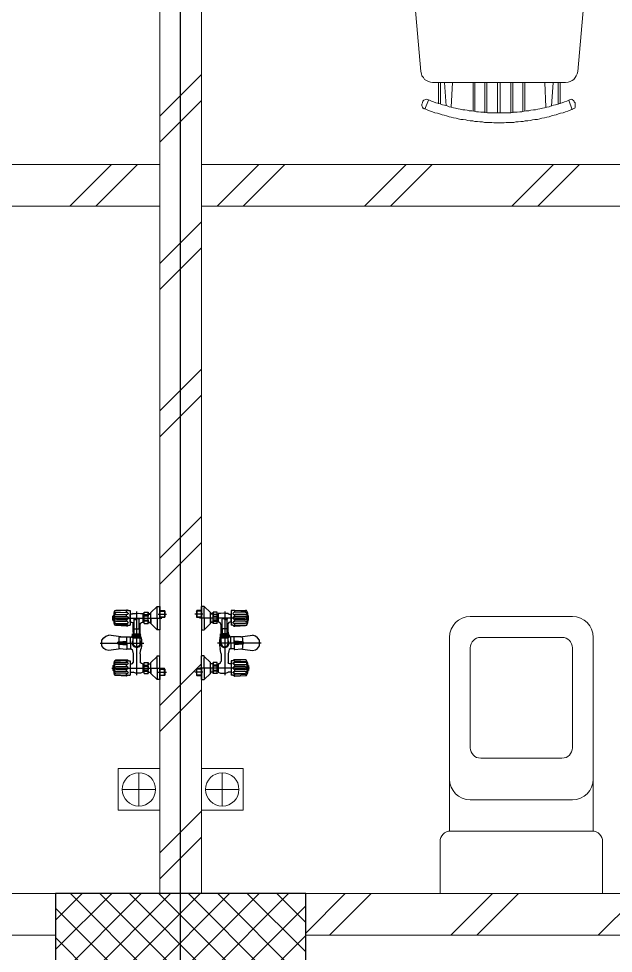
# Model space of a CAD drawing. Header units: millimetres. Extents: x -108 to 357, y -17 to 192.
# Drawn here: x 4.811 to 6.238, y 5.407 to 7.65 of the extents above; entities that cross this region are included whole.
import ezdxf

# ---------------------------------------------------------------- set-up
doc = ezdxf.new("R2010")
doc.units = ezdxf.units.MM
doc.layers.get('defpoints').update_dxf_attribs({"color": 1})
for name, color, linetype, lineweight in [('ars', 11, 'Continuous', 0), ('KOL', 1, 'Continuous', 30), ('SANITAIR', 15, 'Continuous', 9), ('tem', 5, 'Continuous', 20)]:
    doc.layers.add(name, color=color, linetype=linetype, lineweight=lineweight)
doc.layers.add('as', color=1, linetype='Continuous', plot=False)
doc.layers.add('P', color=7, linetype='Continuous')
pattern_1 = [(45, (0, -5), (-0.03535534, 0.03535534), []), (135, (0, -5), (-0.03535534, -0.03535534), [])]
pattern_2 = [(45, (-37.8, 2.65), (-0.1767767, 0.1767767), []), (45, (-37.7375, 2.65), (-0.1767767, 0.1767767), [])]

# ---------------------------------------------------------------- blocks, each defined once
blk = doc.blocks.new('k1')
at = {"layer": 'ars'}
h = blk.add_hatch(dxfattribs=at)
h.set_pattern_fill('_USER', color=256, scale=0.05, angle=45, double=1, pattern_type=0)
h.set_pattern_definition(pattern_1)
h.paths.add_polyline_path([(-0.3, -0.55), (0.3, -0.55), (0.3, 0.55), (-0.3, 0.55)])
at = {"layer": 'KOL'}
blk.add_lwpolyline([(-0.3, -0.55), (0.3, -0.55), (0.3, 0.55), (-0.3, 0.55)], close=True, dxfattribs=at)
blk = doc.blocks.new('MEJA MAKAN')
for points in [[(0.4025, 1.2167), (-0.4025, 1.2167)], [(-0.4025, 1.2167), (-0.4025, 0)], [(0.4025, 0), (0.4025, 1.2167)], [(-0.3372, 1.1429), (-0.6301, 1.1186)], [(-0.2863, 1.0956), (-0.2863, 1.1005), (-0.2875, 1.1053), (-0.2887, 1.1102), (-0.29, 1.115), (-0.2924, 1.1199), (-0.2948, 1.1235), (-0.2984, 1.1271), (-0.3008, 1.1308), (-0.3057, 1.1344), (-0.3093, 1.1368), (-0.3142, 1.1392), (-0.3178, 1.1416), (-0.3226, 1.1429), (-0.3275, 1.1429), (-0.3323, 1.1441), (-0.3372, 1.1429)], [(0.3214, 1.1404), (0.3166, 1.1404), (0.3117, 1.1404), (0.3069, 1.1392), (0.3021, 1.138), (0.2972, 1.1368), (0.2936, 1.1344), (0.2887, 1.132), (0.2851, 1.1283), (0.2815, 1.1247), (0.2791, 1.1211), (0.2766, 1.1174), (0.2742, 1.1126), (0.2718, 1.1077), (0.2706, 1.1029), (0.2706, 1.0981), (0.2706, 1.0932)], [(0.3214, 1.1404), (0.6144, 1.115)], [(-0.7185, 1.1114), (-0.7209, 1.1053), (-0.7234, 1.0993), (-0.7258, 1.0944), (-0.727, 1.0884), (-0.7294, 1.0835), (-0.7306, 1.0775), (-0.7318, 1.0726), (-0.7343, 1.0666), (-0.7355, 1.0605), (-0.7367, 1.0557), (-0.7391, 1.0496), (-0.7403, 1.0436), (-0.7415, 1.0387), (-0.7427, 1.0327), (-0.7439, 1.0266), (-0.7452, 1.0218), (-0.7452, 1.0157), (-0.7464, 1.0097), (-0.7476, 1.0048), (-0.7488, 0.9988), (-0.7488, 0.9927), (-0.75, 0.9867), (-0.75, 0.9818), (-0.7512, 0.9758), (-0.7512, 0.9697), (-0.7524, 0.9637), (-0.7524, 0.9588), (-0.7524, 0.9528), (-0.7524, 0.9467), (-0.7536, 0.9407), (-0.7536, 0.9358), (-0.7536, 0.9298), (-0.7536, 0.9237), (-0.7536, 0.9177), (-0.7524, 0.9128), (-0.7524, 0.9068), (-0.7524, 0.9007), (-0.7524, 0.8947), (-0.7512, 0.8898), (-0.7512, 0.8838), (-0.75, 0.8777), (-0.75, 0.8717), (-0.7488, 0.8668), (-0.7488, 0.8608), (-0.7476, 0.8547), (-0.7464, 0.8487), (-0.7452, 0.8438), (-0.7452, 0.8378), (-0.7439, 0.8317), (-0.7427, 0.8269), (-0.7415, 0.8208), (-0.7403, 0.8148), (-0.7391, 0.8099), (-0.7367, 0.8039), (-0.7355, 0.7978), (-0.7343, 0.793), (-0.7318, 0.7869), (-0.7306, 0.7809), (-0.7294, 0.776), (-0.727, 0.77), (-0.7258, 0.7651), (-0.7234, 0.7591), (-0.7209, 0.7542), (-0.7185, 0.7482)], [(-0.6967, 1.1017), (-0.6992, 1.0969), (-0.7016, 1.092), (-0.7028, 1.0872), (-0.7052, 1.0811), (-0.7064, 1.0763), (-0.7088, 1.0702), (-0.71, 1.0654), (-0.7113, 1.0605), (-0.7125, 1.0545), (-0.7149, 1.0496), (-0.7161, 1.0436), (-0.7173, 1.0387), (-0.7185, 1.0327), (-0.7197, 1.0278), (-0.7209, 1.023), (-0.7222, 1.0169), (-0.7222, 1.0121), (-0.7234, 1.0061), (-0.7246, 1.0012), (-0.7246, 0.9952), (-0.7258, 0.9903), (-0.727, 0.9843), (-0.727, 0.9794), (-0.7282, 0.9734), (-0.7282, 0.9685), (-0.7282, 0.9625), (-0.7294, 0.9564), (-0.7294, 0.9516), (-0.7294, 0.9455), (-0.7294, 0.9407), (-0.7294, 0.9346), (-0.7294, 0.9298), (-0.7294, 0.9237), (-0.7294, 0.9189), (-0.7294, 0.9128), (-0.7294, 0.908), (-0.7294, 0.9019), (-0.7282, 0.8971), (-0.7282, 0.891), (-0.7282, 0.8862), (-0.727, 0.8801), (-0.727, 0.8753), (-0.7258, 0.8692), (-0.7246, 0.8644), (-0.7246, 0.8584), (-0.7234, 0.8535), (-0.7222, 0.8475), (-0.7222, 0.8426), (-0.7209, 0.8366), (-0.7197, 0.8317), (-0.7185, 0.8257), (-0.7173, 0.8208), (-0.7161, 0.8148), (-0.7149, 0.8099), (-0.7125, 0.8039), (-0.7113, 0.799), (-0.71, 0.7942), (-0.7076, 0.7881), (-0.7064, 0.7833), (-0.7052, 0.7772), (-0.7028, 0.7724), (-0.7016, 0.7676), (-0.6992, 0.7615), (-0.6967, 0.7567)], [(-0.7222, 1.1053), (-0.6992, 1.0969)], [(-0.6967, 1.1017), (-0.6979, 1.1053), (-0.7004, 1.1077), (-0.7028, 1.1102), (-0.7052, 1.1126), (-0.7088, 1.1126), (-0.7125, 1.1126), (-0.7161, 1.1126), (-0.7185, 1.1102)], [(-0.6301, 1.1186), (-0.6362, 1.1174), (-0.641, 1.115), (-0.6447, 1.1126), (-0.6495, 1.109), (-0.6519, 1.1053), (-0.6544, 1.1005), (-0.6556, 1.0956), (-0.6568, 1.0896)], [(0.641, 1.0872), (0.6398, 1.0932), (0.6386, 1.0981), (0.6362, 1.1029), (0.6326, 1.1065), (0.6289, 1.1102), (0.6253, 1.1126), (0.6205, 1.115), (0.6144, 1.115)], [(0.704, 1.1102), (0.7016, 1.1114), (0.6979, 1.1126), (0.6943, 1.1126), (0.6907, 1.1126), (0.687, 1.1102), (0.6846, 1.1077), (0.6822, 1.1041), (0.681, 1.1005)], [(0.6822, 0.7554), (0.6846, 0.7603), (0.6858, 0.7651), (0.6883, 0.7712), (0.6895, 0.776), (0.6919, 0.7809), (0.6931, 0.7869), (0.6943, 0.7918), (0.6967, 0.7978), (0.6979, 0.8027), (0.6992, 0.8075), (0.7004, 0.8136), (0.7016, 0.8184), (0.7028, 0.8245), (0.704, 0.8293), (0.7052, 0.8354), (0.7064, 0.8402), (0.7076, 0.8462), (0.7088, 0.8511), (0.7088, 0.8571), (0.71, 0.862), (0.7113, 0.868), (0.7113, 0.8729), (0.7125, 0.8789), (0.7125, 0.8838), (0.7137, 0.8898), (0.7137, 0.8947), (0.7137, 0.9007), (0.7137, 0.9056), (0.7149, 0.9116), (0.7149, 0.9165), (0.7149, 0.9225), (0.7149, 0.9274), (0.7149, 0.9334), (0.7149, 0.9383), (0.7149, 0.9443), (0.7137, 0.9504), (0.7137, 0.9552), (0.7137, 0.9613), (0.7137, 0.9661), (0.7125, 0.9722), (0.7125, 0.977), (0.7113, 0.9831), (0.7113, 0.9879), (0.71, 0.9939), (0.7088, 0.9988), (0.7088, 1.0048), (0.7076, 1.0097), (0.7064, 1.0157), (0.7052, 1.0206), (0.704, 1.0266), (0.7028, 1.0315), (0.7016, 1.0375), (0.7004, 1.0424), (0.6992, 1.0472), (0.6979, 1.0533), (0.6967, 1.0581), (0.6943, 1.0642), (0.6931, 1.069), (0.6919, 1.0738), (0.6895, 1.0799), (0.6883, 1.0847), (0.6858, 1.0896), (0.6846, 1.0956), (0.6822, 1.1005)], [(0.7052, 1.1041), (0.6834, 1.0969)], [(0.704, 0.747), (0.7064, 0.7518), (0.7076, 0.7579), (0.71, 0.7627), (0.7125, 0.7688), (0.7137, 0.7736), (0.7161, 0.7797), (0.7173, 0.7857), (0.7185, 0.7906), (0.7209, 0.7966), (0.7222, 0.8015), (0.7234, 0.8075), (0.7246, 0.8136), (0.7258, 0.8184), (0.727, 0.8245), (0.7282, 0.8305), (0.7294, 0.8366), (0.7306, 0.8414), (0.7318, 0.8475), (0.7331, 0.8535), (0.7331, 0.8584), (0.7343, 0.8644), (0.7343, 0.8705), (0.7355, 0.8765), (0.7355, 0.8814), (0.7367, 0.8874), (0.7367, 0.8935), (0.7379, 0.8995), (0.7379, 0.9044), (0.7379, 0.9104), (0.7379, 0.9165), (0.7379, 0.9225), (0.7379, 0.9274), (0.7379, 0.9334), (0.7379, 0.9395), (0.7379, 0.9455), (0.7379, 0.9504), (0.7379, 0.9564), (0.7367, 0.9625), (0.7367, 0.9685), (0.7355, 0.9734), (0.7355, 0.9794), (0.7343, 0.9855), (0.7343, 0.9915), (0.7331, 0.9964), (0.7331, 1.0024), (0.7318, 1.0085), (0.7306, 1.0145), (0.7294, 1.0194), (0.7282, 1.0254), (0.727, 1.0315), (0.7258, 1.0363), (0.7246, 1.0424), (0.7234, 1.0484), (0.7222, 1.0533), (0.7209, 1.0593), (0.7185, 1.0654), (0.7173, 1.0702), (0.7161, 1.0763), (0.7137, 1.0811), (0.7125, 1.0872), (0.71, 1.0932), (0.7076, 1.0981), (0.7064, 1.1041), (0.704, 1.109)], [(-0.6568, 1.0896), (-0.6568, 0.77)], [(-0.2863, 1.0956), (-0.2863, 0.7639)], [(0.2706, 0.7615), (0.2706, 1.0932)], [(0.641, 0.7676), (0.641, 1.0872)], [(-0.6568, 1.0593), (-0.7137, 1.0557)], [(-0.7076, 1.0751), (-0.6568, 1.0751)], [(-0.7076, 1.0714), (-0.6568, 1.0714)], [(0.6907, 1.0726), (0.641, 1.0726)], [(0.6931, 1.0678), (0.641, 1.0678)], [(0.641, 1.0569), (0.6967, 1.0545)], [(-0.6568, 1.04), (-0.7161, 1.0424)], [(0.641, 1.0375), (0.7004, 1.0412)], [(-0.7258, 0.9915), (-0.6568, 0.9915)], [(0.71, 0.9891), (0.641, 0.9891)], [(-0.7258, 0.9855), (-0.6568, 0.9855)], [(0.71, 0.9855), (0.641, 0.9855)], [(-0.7294, 0.9625), (-0.6568, 0.9625)], [(-0.7294, 0.9576), (-0.6568, 0.9576)], [(0.7125, 0.96), (0.641, 0.96)], [(0.7125, 0.9564), (0.641, 0.9564)], [(-0.7294, 0.9322), (-0.6568, 0.9322)], [(-0.7294, 0.9262), (-0.6568, 0.9262)], [(0.7137, 0.9298), (0.641, 0.9298)], [(0.7137, 0.9249), (0.641, 0.9249)], [(-0.7294, 0.9007), (-0.6568, 0.9007)], [(0.7125, 0.8983), (0.641, 0.8983)], [(-0.7294, 0.8959), (-0.6568, 0.8959)], [(0.7125, 0.8947), (0.641, 0.8947)], [(-0.7258, 0.8717), (-0.6568, 0.8717)], [(-0.7258, 0.8668), (-0.6568, 0.8668)], [(0.71, 0.8705), (0.641, 0.8705)], [(0.71, 0.8656), (0.641, 0.8656)], [(-0.6568, 0.8184), (-0.7161, 0.8148)], [(0.641, 0.8172), (0.7004, 0.8136)], [(-0.6568, 0.799), (-0.7125, 0.8015)], [(-0.7088, 0.7893), (-0.6568, 0.7893)], [(0.641, 0.7978), (0.6967, 0.8015)], [(0.6919, 0.7857), (0.641, 0.7857)], [(-0.7076, 0.7833), (-0.6568, 0.7833)], [(-0.6568, 0.77), (-0.6556, 0.7651), (-0.6544, 0.7591), (-0.6519, 0.7554), (-0.6495, 0.7506), (-0.6447, 0.747), (-0.641, 0.7446), (-0.6362, 0.7433), (-0.6301, 0.7421)], [(-0.3372, 0.7167), (-0.3323, 0.7167), (-0.3275, 0.7167), (-0.3226, 0.7179), (-0.3178, 0.7191), (-0.3142, 0.7203), (-0.3093, 0.7228), (-0.3057, 0.7264), (-0.3008, 0.7288), (-0.2984, 0.7324), (-0.2948, 0.7361), (-0.2924, 0.7409), (-0.29, 0.7446), (-0.2887, 0.7494), (-0.2875, 0.7542), (-0.2863, 0.7591), (-0.2863, 0.7639)], [(0.6144, 0.7397), (0.6205, 0.7397), (0.6253, 0.7421), (0.6289, 0.7446), (0.6326, 0.7482), (0.6362, 0.7518), (0.6386, 0.7567), (0.6398, 0.7615), (0.641, 0.7676)], [(0.6907, 0.7809), (0.641, 0.7809)], [(-0.7209, 0.7518), (-0.6992, 0.7603)], [(-0.7197, 0.7482), (-0.7161, 0.7458), (-0.7125, 0.7446), (-0.7088, 0.7446), (-0.7052, 0.7458), (-0.7016, 0.747), (-0.6992, 0.7494), (-0.6979, 0.753), (-0.6967, 0.7567)], [(-0.3372, 0.7155), (-0.6301, 0.7421)], [(0.2706, 0.7615), (0.2706, 0.7567), (0.2706, 0.7518), (0.2718, 0.747), (0.2742, 0.7421), (0.2766, 0.7373), (0.2791, 0.7337), (0.2815, 0.73), (0.2851, 0.7264), (0.2887, 0.7228), (0.2936, 0.7203), (0.2972, 0.7179), (0.3021, 0.7167), (0.3069, 0.7155), (0.3117, 0.7143), (0.3166, 0.7143), (0.3214, 0.7143)], [(0.6822, 0.7554), (0.6834, 0.7518), (0.6846, 0.7494), (0.6883, 0.747), (0.6907, 0.7458), (0.6943, 0.7446), (0.6979, 0.7446), (0.7004, 0.7458), (0.704, 0.747)], [(0.7064, 0.7518), (0.6834, 0.7603)], [(0.3214, 0.7131), (0.6144, 0.7385)], [(-0.3372, 0.5363), (-0.6301, 0.5109)], [(-0.2863, 0.4891), (-0.2863, 0.4939), (-0.2875, 0.4988), (-0.2887, 0.5036), (-0.29, 0.5073), (-0.2924, 0.5121), (-0.2948, 0.5157), (-0.2984, 0.5206), (-0.3008, 0.523), (-0.3057, 0.5266), (-0.3093, 0.5291), (-0.3142, 0.5315), (-0.3178, 0.5339), (-0.3226, 0.5351), (-0.3275, 0.5351), (-0.3323, 0.5363), (-0.3372, 0.5363)], [(0.3214, 0.5327), (0.3166, 0.5339), (0.3117, 0.5327), (0.3069, 0.5327), (0.3021, 0.5315), (0.2972, 0.5291), (0.2936, 0.5266), (0.2887, 0.5242), (0.2851, 0.5206), (0.2815, 0.5169), (0.2791, 0.5133), (0.2766, 0.5097), (0.2742, 0.5048), (0.2718, 0.5), (0.2706, 0.4952), (0.2706, 0.4903), (0.2706, 0.4855)], [(0.3214, 0.5339), (0.6144, 0.5073)], [(-0.7185, 0.5036), (-0.7209, 0.4976), (-0.7234, 0.4927), (-0.7258, 0.4867), (-0.727, 0.4818), (-0.7294, 0.4758), (-0.7306, 0.4697), (-0.7318, 0.4649), (-0.7343, 0.4588), (-0.7355, 0.454), (-0.7367, 0.4479), (-0.7391, 0.4419), (-0.7403, 0.437), (-0.7415, 0.431), (-0.7427, 0.4249), (-0.7439, 0.4201), (-0.7452, 0.414), (-0.7452, 0.408), (-0.7464, 0.4019), (-0.7476, 0.3971), (-0.7488, 0.391), (-0.7488, 0.385), (-0.75, 0.3801), (-0.75, 0.3741), (-0.7512, 0.368), (-0.7512, 0.362), (-0.7524, 0.3571), (-0.7524, 0.3511), (-0.7524, 0.345), (-0.7524, 0.339), (-0.7536, 0.3341), (-0.7536, 0.3281), (-0.7536, 0.322), (-0.7536, 0.316), (-0.7536, 0.3099), (-0.7524, 0.3051), (-0.7524, 0.299), (-0.7524, 0.293), (-0.7524, 0.2869), (-0.7512, 0.2821), (-0.7512, 0.276), (-0.75, 0.27), (-0.75, 0.2639), (-0.7488, 0.2591), (-0.7488, 0.253), (-0.7476, 0.247), (-0.7464, 0.2421), (-0.7452, 0.2361), (-0.7452, 0.23), (-0.7439, 0.224), (-0.7427, 0.2191), (-0.7415, 0.2131), (-0.7403, 0.207), (-0.7391, 0.2022), (-0.7367, 0.1961), (-0.7355, 0.1901), (-0.7343, 0.1852), (-0.7318, 0.1792), (-0.7306, 0.1743), (-0.7294, 0.1683), (-0.727, 0.1622), (-0.7258, 0.1574), (-0.7234, 0.1513), (-0.7209, 0.1465), (-0.7185, 0.1404)], [(-0.6967, 0.4952), (-0.6992, 0.4891), (-0.7016, 0.4843), (-0.7028, 0.4794), (-0.7052, 0.4734), (-0.7064, 0.4685), (-0.7088, 0.4637), (-0.71, 0.4576), (-0.7113, 0.4528), (-0.7125, 0.4467), (-0.7149, 0.4419), (-0.7161, 0.437), (-0.7173, 0.431), (-0.7185, 0.4262), (-0.7197, 0.4201), (-0.7209, 0.4153), (-0.7222, 0.4092), (-0.7222, 0.4044), (-0.7234, 0.3983), (-0.7246, 0.3935), (-0.7246, 0.3874), (-0.7258, 0.3826), (-0.727, 0.3765), (-0.727, 0.3717), (-0.7282, 0.3656), (-0.7282, 0.3608), (-0.7282, 0.3547), (-0.7294, 0.3499), (-0.7294, 0.3438), (-0.7294, 0.339), (-0.7294, 0.3329), (-0.7294, 0.3281), (-0.7294, 0.322), (-0.7294, 0.316), (-0.7294, 0.3111), (-0.7294, 0.3051), (-0.7294, 0.3002), (-0.7294, 0.2942), (-0.7282, 0.2893), (-0.7282, 0.2833), (-0.7282, 0.2785), (-0.727, 0.2724), (-0.727, 0.2676), (-0.7258, 0.2615), (-0.7246, 0.2567), (-0.7246, 0.2506), (-0.7234, 0.2458), (-0.7222, 0.2397), (-0.7222, 0.2349), (-0.7209, 0.2288), (-0.7197, 0.224), (-0.7185, 0.2179), (-0.7173, 0.2131), (-0.7161, 0.207), (-0.7149, 0.2022), (-0.7125, 0.1973), (-0.7113, 0.1913), (-0.71, 0.1864), (-0.7076, 0.1804), (-0.7064, 0.1755), (-0.7052, 0.1707), (-0.7028, 0.1646), (-0.7016, 0.1598), (-0.6992, 0.155), (-0.6967, 0.1489)], [(-0.7222, 0.4976), (-0.6992, 0.4891)], [(-0.6967, 0.4952), (-0.6979, 0.4976), (-0.7004, 0.5012), (-0.7028, 0.5024), (-0.7052, 0.5048), (-0.7088, 0.5048), (-0.7125, 0.5048), (-0.7161, 0.5048), (-0.7185, 0.5036)], [(-0.6301, 0.5109), (-0.6362, 0.5097), (-0.641, 0.5073), (-0.6447, 0.5048), (-0.6495, 0.5012), (-0.6519, 0.4976), (-0.6544, 0.4927), (-0.6556, 0.4879), (-0.6568, 0.4818)], [(0.641, 0.4794), (0.6398, 0.4855), (0.6386, 0.4903), (0.6362, 0.4952), (0.6326, 0.4988), (0.6289, 0.5024), (0.6253, 0.5048), (0.6205, 0.5073), (0.6144, 0.5085)], [(0.704, 0.5024), (0.7016, 0.5036), (0.6979, 0.5048), (0.6943, 0.5061), (0.6907, 0.5048), (0.687, 0.5024), (0.6846, 0.5), (0.6822, 0.4964), (0.681, 0.4927)], [(0.7052, 0.4964), (0.6834, 0.4891)], [(0.704, 0.1392), (0.7064, 0.1441), (0.7076, 0.1501), (0.71, 0.155), (0.7125, 0.161), (0.7137, 0.1671), (0.7161, 0.1719), (0.7173, 0.178), (0.7185, 0.1828), (0.7209, 0.1889), (0.7222, 0.1949), (0.7234, 0.1998), (0.7246, 0.2058), (0.7258, 0.2119), (0.727, 0.2167), (0.7282, 0.2228), (0.7294, 0.2288), (0.7306, 0.2337), (0.7318, 0.2397), (0.7331, 0.2458), (0.7331, 0.2518), (0.7343, 0.2567), (0.7343, 0.2627), (0.7355, 0.2688), (0.7355, 0.2748), (0.7367, 0.2797), (0.7367, 0.2857), (0.7379, 0.2918), (0.7379, 0.2978), (0.7379, 0.3027), (0.7379, 0.3087), (0.7379, 0.3148), (0.7379, 0.3208), (0.7379, 0.3257), (0.7379, 0.3317), (0.7379, 0.3378), (0.7379, 0.3438), (0.7379, 0.3487), (0.7367, 0.3547), (0.7367, 0.3608), (0.7355, 0.3668), (0.7355, 0.3717), (0.7343, 0.3777), (0.7343, 0.3838), (0.7331, 0.3898), (0.7331, 0.3947), (0.7318, 0.4007), (0.7306, 0.4068), (0.7294, 0.4116), (0.7282, 0.4177), (0.727, 0.4237), (0.7258, 0.4286), (0.7246, 0.4346), (0.7234, 0.4407), (0.7222, 0.4455), (0.7209, 0.4516), (0.7185, 0.4576), (0.7173, 0.4625), (0.7161, 0.4685), (0.7137, 0.4746), (0.7125, 0.4794), (0.71, 0.4855), (0.7076, 0.4903), (0.7064, 0.4964), (0.704, 0.5012)], [(-0.6568, 0.4818), (-0.6568, 0.1622)], [(-0.2863, 0.4879), (-0.2863, 0.1562)], [(0.2706, 0.1538), (0.2706, 0.4855)], [(0.641, 0.1598), (0.641, 0.4794)], [(0.6822, 0.1477), (0.6846, 0.1525), (0.6858, 0.1586), (0.6883, 0.1634), (0.6895, 0.1683), (0.6919, 0.1743), (0.6931, 0.1792), (0.6943, 0.184), (0.6967, 0.1901), (0.6979, 0.1949), (0.6992, 0.201), (0.7004, 0.2058), (0.7016, 0.2107), (0.7028, 0.2167), (0.704, 0.2215), (0.7052, 0.2276), (0.7064, 0.2324), (0.7076, 0.2385), (0.7088, 0.2433), (0.7088, 0.2494), (0.71, 0.2542), (0.7113, 0.2603), (0.7113, 0.2651), (0.7125, 0.2712), (0.7125, 0.276), (0.7137, 0.2821), (0.7137, 0.2869), (0.7137, 0.293), (0.7137, 0.2978), (0.7149, 0.3039), (0.7149, 0.3087), (0.7149, 0.3148), (0.7149, 0.3208), (0.7149, 0.3257), (0.7149, 0.3317), (0.7149, 0.3366), (0.7137, 0.3426), (0.7137, 0.3475), (0.7137, 0.3535), (0.7137, 0.3584), (0.7125, 0.3644), (0.7125, 0.3692), (0.7113, 0.3753), (0.7113, 0.3801), (0.71, 0.3862), (0.7088, 0.391), (0.7088, 0.3971), (0.7076, 0.4019), (0.7064, 0.408), (0.7052, 0.4128), (0.704, 0.4189), (0.7028, 0.4237), (0.7016, 0.4298), (0.7004, 0.4346), (0.6992, 0.4407), (0.6979, 0.4455), (0.6967, 0.4504), (0.6943, 0.4564), (0.6931, 0.4613), (0.6919, 0.4673), (0.6895, 0.4722), (0.6883, 0.477), (0.6858, 0.4831), (0.6846, 0.4879), (0.6822, 0.4927)], [(-0.6568, 0.4516), (-0.7137, 0.4479)], [(-0.7076, 0.4685), (-0.6568, 0.4685)], [(-0.7076, 0.4637), (-0.6568, 0.4637)], [(0.6907, 0.4649), (0.641, 0.4649)], [(0.6931, 0.46), (0.641, 0.46)], [(0.641, 0.4492), (0.6967, 0.4467)], [(-0.6568, 0.4322), (-0.7161, 0.4346)], [(0.641, 0.431), (0.7004, 0.4346)], [(-0.7258, 0.3838), (-0.6568, 0.3838)], [(-0.7258, 0.3789), (-0.6568, 0.3789)], [(0.71, 0.3814), (0.641, 0.3814)], [(0.71, 0.3777), (0.641, 0.3777)], [(-0.7294, 0.3547), (-0.6568, 0.3547)], [(-0.7294, 0.3499), (-0.6568, 0.3499)], [(0.7125, 0.3535), (0.641, 0.3535)], [(0.7125, 0.3487), (0.641, 0.3487)], [(-0.7294, 0.3245), (-0.6568, 0.3245)], [(-0.7294, 0.3184), (-0.6568, 0.3184)], [(0.7137, 0.322), (0.641, 0.322)], [(0.7137, 0.3172), (0.641, 0.3172)], [(-0.7294, 0.293), (-0.6568, 0.293)], [(-0.7294, 0.2881), (-0.6568, 0.2881)], [(0.7125, 0.2906), (0.641, 0.2906)], [(0.7125, 0.2869), (0.641, 0.2869)], [(-0.7258, 0.2639), (-0.6568, 0.2639)], [(-0.7258, 0.2603), (-0.6568, 0.2603)], [(0.71, 0.2627), (0.641, 0.2627)], [(0.71, 0.2579), (0.641, 0.2579)], [(-0.6568, 0.2107), (-0.7161, 0.207)], [(0.641, 0.2094), (0.7004, 0.207)], [(-0.6568, 0.1913), (-0.7125, 0.1949)], [(-0.7088, 0.1816), (-0.6568, 0.1816)], [(0.641, 0.1901), (0.6967, 0.1937)], [(-0.7076, 0.1768), (-0.6568, 0.1768)], [(-0.6568, 0.1622), (-0.6556, 0.1574), (-0.6544, 0.1525), (-0.6519, 0.1477), (-0.6495, 0.1429), (-0.6447, 0.1404), (-0.641, 0.1368), (-0.6362, 0.1356), (-0.6301, 0.1344)], [(0.6144, 0.132), (0.6205, 0.1332), (0.6253, 0.1344), (0.6289, 0.1368), (0.6326, 0.1404), (0.6362, 0.1453), (0.6386, 0.1489), (0.6398, 0.155), (0.641, 0.1598)], [(0.6919, 0.178), (0.641, 0.178)], [(0.6907, 0.1731), (0.641, 0.1731)], [(-0.7209, 0.1441), (-0.6992, 0.1525)], [(-0.7197, 0.1404), (-0.7161, 0.138), (-0.7125, 0.1368), (-0.7088, 0.1368), (-0.7052, 0.138), (-0.7016, 0.1392), (-0.6992, 0.1416), (-0.6979, 0.1453), (-0.6967, 0.1489)], [(-0.3372, 0.109), (-0.3323, 0.109), (-0.3275, 0.109), (-0.3226, 0.1102), (-0.3178, 0.1114), (-0.3142, 0.1138), (-0.3093, 0.115), (-0.3057, 0.1186), (-0.3008, 0.1211), (-0.2984, 0.1247), (-0.2948, 0.1283), (-0.2924, 0.1332), (-0.29, 0.1368), (-0.2887, 0.1416), (-0.2875, 0.1465), (-0.2863, 0.1513), (-0.2863, 0.1562)], [(0.2706, 0.1538), (0.2706, 0.1489), (0.2706, 0.1441), (0.2718, 0.1392), (0.2742, 0.1344), (0.2766, 0.1308), (0.2791, 0.1259), (0.2815, 0.1223), (0.2851, 0.1186), (0.2887, 0.1162), (0.2936, 0.1126), (0.2972, 0.1102), (0.3021, 0.109), (0.3069, 0.1077), (0.3117, 0.1065), (0.3166, 0.1065), (0.3214, 0.1065)], [(0.6822, 0.1477), (0.6834, 0.1441), (0.6846, 0.1416), (0.6883, 0.1392), (0.6907, 0.138), (0.6943, 0.1368), (0.6979, 0.1368), (0.7004, 0.138), (0.704, 0.1392)], [(0.7064, 0.1441), (0.6834, 0.1525)], [(-0.3372, 0.109), (-0.6301, 0.1344)], [(0.3214, 0.1053), (0.6144, 0.1308)], [(-0.4025, 0), (0.4025, 0)]]:
    blk.add_lwpolyline(points)
blk = doc.blocks.new('AVOOR')
blk.add_lwpolyline([(-21.8185, -71.5914), (-21.9185, -71.5914), (-21.9185, -71.4914), (-21.8185, -71.4914)], close=True)
for points in [[(-21.8685, -71.5014), (-21.8685, -71.5814)], [(-21.9085, -71.5414), (-21.8285, -71.5414)]]:
    blk.add_lwpolyline(points)
blk.add_circle((-21.8685, -71.5414), 0.04)
blk = doc.blocks.new('SHOWER')
at = {"layer": 'P', "color": 0, "linetype": 'Continuous'}
for points in [[(-0.1102, 0.0678), (-0.1102, 0.0678), (-0.1114, 0.0678), (-0.1114, 0.0666)], [(-0.1114, 0.0678), (-0.1114, 0.0533), (-0.1102, 0.0533), (-0.1102, 0.0533)], [(-0.109, 0.0763), (-0.1102, 0.0726)], [(-0.1102, 0.0726), (-0.1102, 0.0484), (-0.109, 0.0448)], [(-0.109, 0.0763), (-0.1077, 0.0787), (-0.1053, 0.0787)], [(-0.0799, 0.0751), (-0.0799, 0.0787), (-0.109, 0.0775)], [(-0.109, 0.0775), (-0.109, 0.0436)], [(-0.109, 0.0714), (-0.109, 0.0714), (-0.1077, 0.0726), (-0.1053, 0.0738), (-0.1053, 0.0738)], [(-0.1053, 0.069), (-0.1053, 0.069), (-0.1077, 0.069), (-0.109, 0.0702), (-0.109, 0.0714)], [(-0.0751, 0.0787), (-0.0775, 0.0799), (-0.0799, 0.0799), (-0.1053, 0.0787)], [(-0.1053, 0.0738), (-0.0799, 0.0751)], [(-0.1053, 0.069), (-0.0799, 0.069)], [(-0.0799, 0.0787), (-0.0763, 0.0787)], [(-0.0799, 0.0751), (-0.0775, 0.0738), (-0.0775, 0.0738), (-0.0763, 0.0726), (-0.0751, 0.0714)], [(-0.0751, 0.0714), (-0.0763, 0.0702), (-0.0775, 0.069), (-0.0775, 0.069), (-0.0799, 0.069)], [(-0.0799, 0.0642), (-0.0799, 0.069)], [(-0.0751, 0.0787), (-0.0714, 0.0787)], [(-0.0714, 0.0787), (-0.0714, 0.0775)], [(-0.0714, 0.0775), (-0.0714, 0.0436)], [(-0.0642, 0.0714), (-0.0666, 0.0702), (-0.0714, 0.0702)], [(-0.0714, 0.0508), (-0.0714, 0.0702)], [(-0.0642, 0.0714), (-0.0581, 0.0714), (-0.0521, 0.0726), (-0.046, 0.0714), (-0.04, 0.0714)], [(-0.0557, 0.0763), (-0.0557, -0.0763)], [(-0.04, 0.0714), (-0.04, 0.0508), (-0.04, 0.0714), (-0.04, 0.0508)], [(-0.04, 0.069), (-0.0375, 0.069)], [(-0.04, 0.0533), (-0.04, 0.069)], [(-0.0375, 0.0738), (-0.0375, 0.0751)], [(-0.0375, 0.0751), (-0.0278, 0.0751)], [(-0.0278, 0.0654), (-0.0375, 0.0654), (-0.0375, 0.069), (-0.0375, 0.0714), (-0.0375, 0.0751)], [(-0.0375, 0.0472), (-0.0375, 0.0738)], [(-0.0375, 0.069), (-0.0278, 0.069)], [(-0.0278, 0.0738), (-0.0278, 0.0751)], [(-0.0278, 0.0751), (-0.0278, 0.0714), (-0.0278, 0.069)], [(-0.0278, 0.0472), (-0.0278, 0.0738)], [(-0.0278, 0.0714), (-0.0218, 0.0714)], [(-0.0278, 0.0702), (-0.0218, 0.0702)], [(-0.0278, 0.069), (-0.0278, 0.0654)], [(-0.0061, 0.0884), (-0.0218, 0.0738)], [(-0.0218, 0.0726), (-0.0218, 0.0738)], [(-0.0218, 0.0605), (-0.0218, 0.0726)], [(-0.0218, 0.0484), (-0.0218, 0.0726)], [(-0.0061, 0.0884), (-0.0061, 0.0884), (0, 0.0884)], [(-0.0061, 0.0605), (-0.0061, 0.086)], [(-0.0036, 0.0702), (0.0157, 0.0702)], [(0, 0.0884), (0, 0.0327)], [(0, 0.0605), (0, 0.0884)], [(0, 0.0787), (0.0109, 0.0787)], [(0.0121, 0.0775), (0.0121, 0.063), (0.0109, 0.063), (0, 0.063)], [(0, 0.0775), (0.0121, 0.0775)], [(0.0121, 0.0775), (0.0109, 0.0787), (0.0109, 0.063)], [(-0.1138, 0.0605), (0.0048, 0.0605)], [(-0.1126, 0.0654), (-0.1114, 0.0666)], [(-0.1114, 0.0533), (-0.1114, 0.0545), (-0.1126, 0.0557), (-0.1126, 0.0654)], [(-0.109, 0.0605), (-0.109, 0.063), (-0.1053, 0.0642), (-0.1041, 0.0642)], [(-0.1041, 0.0569), (-0.1077, 0.0581), (-0.109, 0.0593), (-0.109, 0.0605)], [(-0.1053, 0.0533), (-0.1053, 0.0533), (-0.1077, 0.0521), (-0.109, 0.0508), (-0.109, 0.0496)], [(-0.109, 0.0496), (-0.109, 0.0496), (-0.1077, 0.0484), (-0.1053, 0.0484), (-0.1053, 0.0472), (-0.0799, 0.0472)], [(-0.1053, 0.0533), (-0.0799, 0.0533)], [(-0.1041, 0.0642), (-0.0799, 0.0642)], [(-0.1041, 0.0569), (-0.0799, 0.0569)], [(-0.0799, 0.0642), (-0.0775, 0.0642), (-0.0775, 0.063), (-0.0763, 0.063), (-0.0751, 0.0605), (-0.0763, 0.0593), (-0.0775, 0.0581), (-0.0775, 0.0569), (-0.0799, 0.0569)], [(-0.0799, 0.0533), (-0.0799, 0.0569)], [(-0.0751, 0.0496), (-0.0763, 0.0508), (-0.0775, 0.0521), (-0.0775, 0.0533), (-0.0799, 0.0533)], [(-0.0799, 0.0472), (-0.0775, 0.0472), (-0.0775, 0.0472), (-0.0763, 0.0484), (-0.0751, 0.0496)], [(-0.0799, 0.0436), (-0.0799, 0.0472)], [(-0.0714, 0.0508), (-0.0678, 0.0508)], [(-0.0678, 0.0508), (-0.0654, 0.0496), (-0.0642, 0.0472)], [(-0.0642, 0.0266), (-0.0642, 0.0472)], [(-0.0557, 0.0593), (-0.0557, 0.0593), (-0.0557, 0.0593), (-0.0569, 0.0593), (-0.0593, 0.0593), (-0.0593, 0.0593), (-0.0605, 0.0593), (-0.0617, 0.0593), (-0.0617, 0.0581), (-0.0617, 0.0581), (-0.0605, 0.0569), (-0.0593, 0.0569), (-0.0593, 0.0569), (-0.0569, 0.0569), (-0.0557, 0.0569), (-0.0557, 0.0581), (-0.0557, 0.0581)], [(-0.0617, 0.0351), (-0.0617, 0.0581), (-0.0617, 0.0581)], [(-0.0557, 0.0581), (-0.0569, 0.0581), (-0.0581, 0.0569), (-0.0593, 0.0569), (-0.0593, 0.0569), (-0.0593, 0.0581), (-0.0605, 0.0581), (-0.0605, 0.0593), (-0.0593, 0.0593), (-0.0593, 0.0593), (-0.0581, 0.0593), (-0.0569, 0.0593), (-0.0569, 0.0581), (-0.0557, 0.0581)], [(-0.0521, 0.0593), (-0.0545, 0.0593), (-0.0557, 0.0593), (-0.0557, 0.0581), (-0.0557, 0.0593), (-0.0545, 0.0593), (-0.0521, 0.0593)], [(-0.0521, 0.0593), (-0.0521, 0.0593), (-0.0508, 0.0593), (-0.0496, 0.0593), (-0.0496, 0.0581)], [(-0.0496, 0.0351), (-0.0496, 0.0581)], [(-0.0472, 0.0436), (-0.046, 0.0472), (-0.046, 0.0484), (-0.0436, 0.0496), (-0.0412, 0.0508)], [(-0.0412, 0.0508), (-0.04, 0.0508)], [(-0.04, 0.0533), (-0.0375, 0.0533)], [(-0.0278, 0.0533), (-0.0375, 0.0533), (-0.0375, 0.0557), (-0.0278, 0.0557), (-0.0278, 0.0605), (-0.0278, 0.0654)], [(-0.0375, 0.0557), (-0.0375, 0.0605), (-0.0375, 0.0654)], [(-0.0375, 0.0472), (-0.0375, 0.0496), (-0.0375, 0.0533)], [(-0.0375, 0.0472), (-0.0375, 0.0472), (-0.0278, 0.0472)], [(-0.0278, 0.0557), (-0.0278, 0.0533)], [(-0.0278, 0.0533), (-0.0278, 0.0496), (-0.0278, 0.0472)], [(-0.0278, 0.0508), (-0.0218, 0.0508)], [(-0.0278, 0.0496), (-0.0218, 0.0496)], [(-0.0278, 0.0472), (-0.0278, 0.0472)], [(-0.0218, 0.0605), (-0.0218, 0.0484)], [(-0.0218, 0.0472), (-0.0218, 0.0484)], [(-0.0061, 0.0327), (-0.0218, 0.0472)], [(-0.0061, 0.0605), (-0.0061, 0.0351)], [(0, 0.063), (0.0121, 0.063)], [(0, 0.0605), (0, 0.0327)], [(-0.0751, 0.0436), (-0.0775, 0.0412), (-0.0799, 0.0412), (-0.1053, 0.0424), (-0.1077, 0.0436), (-0.109, 0.0448)], [(-0.0763, 0.0436), (-0.0799, 0.0436), (-0.109, 0.0436)], [(-0.0751, 0.0436), (-0.0714, 0.0436), (-0.0714, 0.0436)], [(-0.0654, 0.0218), (-0.0654, 0.023)], [(-0.0642, 0.0266), (-0.0642, 0.023)], [(-0.0642, 0.023), (-0.0472, 0.023)], [(-0.0617, 0.023), (-0.0617, 0.0351), (-0.0496, 0.0351), (-0.0496, 0.023)], [(-0.0472, 0.0266), (-0.0472, 0.0436)], [(-0.0472, 0.023), (-0.0472, 0.0266)], [(-0.046, 0.0218), (-0.046, 0.023)], [(0, 0.0327), (-0.0061, 0.0327), (-0.0061, 0.0327)], [(-0.1429, 0), (-0.0387, 0)], [(-0.0932, -0.0133), (-0.1223, -0.0169), (-0.1295, -0.0157), (-0.1344, -0.0121), (-0.1392, -0.0061), (-0.1392, 0), (-0.1392, 0.0073), (-0.1344, 0.0133), (-0.1295, 0.0169), (-0.1223, 0.0194)], [(-0.0932, 0.0157), (-0.1223, 0.0194)], [(-0.1005, 0.0024), (-0.0993, 0.0036), (-0.0993, 0.0036), (-0.0981, 0.0036)], [(-0.0981, -0.0024), (-0.0993, -0.0024), (-0.1005, -0.0012), (-0.1005, 0.0024)], [(-0.0981, 0.0133), (-0.0969, 0.0145), (-0.0956, 0.0157), (-0.0799, 0.0157)], [(-0.0981, 0.0133), (-0.0981, 0.0036), (-0.0799, 0.0048)], [(-0.0787, -0.0024), (-0.0981, -0.0012), (-0.0981, -0.0012), (-0.0981, 0.0024), (-0.0981, 0.0036), (-0.0787, 0.0036)], [(-0.0799, 0.0157), (-0.0787, 0.0157), (-0.0787, 0.0157)], [(-0.0799, 0.0048), (-0.0787, 0.0048), (-0.0787, 0.0048)], [(-0.0787, 0), (-0.0787, 0.0157), (-0.0702, 0.0157)], [(-0.0787, 0), (-0.0787, -0.0145)], [(-0.0654, 0.0194), (-0.0678, 0.0157), (-0.0702, 0.0133)], [(-0.0702, 0), (-0.0702, 0.0157)], [(-0.0702, 0), (-0.0702, -0.0133)], [(-0.0472, 0.0061), (-0.046, 0.0036), (-0.0448, -0.0012), (-0.046, -0.0048), (-0.0496, -0.0085), (-0.0533, -0.0097), (-0.0569, -0.0097), (-0.0617, -0.0085), (-0.0642, -0.0061), (-0.0654, -0.0024), (-0.0666, 0), (-0.0654, 0.0036), (-0.0642, 0.0061)], [(-0.0654, 0.0145), (-0.0654, 0.0218)], [(-0.0654, 0.0218), (-0.046, 0.0218)], [(-0.0654, 0.0218), (-0.0581, 0.0145)], [(-0.0654, 0.0194), (-0.0617, 0.0218)], [(-0.0654, 0.0169), (-0.0593, 0.0218)], [(-0.0654, 0.0145), (-0.0569, 0.0218)], [(-0.0654, 0.0194), (-0.0617, 0.0145)], [(-0.0654, 0.0157), (-0.0642, 0.0145)], [(-0.0654, 0.0133), (-0.0654, 0.0145)], [(-0.0654, 0.0145), (-0.046, 0.0145)], [(-0.0642, 0), (-0.0642, 0.0133)], [(-0.0642, 0.0133), (-0.0472, 0.0133)], [(-0.0472, 0.0133), (-0.0642, 0.0133)], [(-0.0472, 0), (-0.0472, -0.0024), (-0.0496, -0.0061), (-0.0521, -0.0073), (-0.0557, -0.0085), (-0.0593, -0.0073), (-0.0617, -0.0061), (-0.0642, -0.0024), (-0.0642, 0)], [(-0.063, 0.0218), (-0.0557, 0.0145)], [(-0.0617, 0.0145), (-0.0557, 0.0206), (-0.0545, 0.0218)], [(-0.0605, 0.0218), (-0.0557, 0.0169), (-0.0521, 0.0145)], [(-0.0593, 0.0145), (-0.0557, 0.0182), (-0.0521, 0.0218)], [(-0.0581, 0.0218), (-0.0557, 0.0194), (-0.0496, 0.0145)], [(-0.0569, 0.0145), (-0.0557, 0.0157), (-0.0496, 0.0218)], [(-0.0557, 0.0218), (-0.0472, 0.0145)], [(-0.0545, 0.0145), (-0.046, 0.0218)], [(-0.0521, 0.0218), (-0.046, 0.0157)], [(-0.0521, 0.0145), (-0.046, 0.0194)], [(-0.0496, 0.0218), (-0.046, 0.0182)], [(-0.0496, 0.0145), (-0.046, 0.0169)], [(-0.0472, 0.0218), (-0.046, 0.0206)], [(-0.0472, 0), (-0.0472, 0.0133)], [(-0.046, 0.0145), (-0.046, 0.0218)], [(-0.0448, 0.0133), (-0.046, 0.0182)], [(-0.046, 0.0133), (-0.046, 0.0145)], [(-0.0448, 0.0133), (-0.0436, 0.0073), (-0.0436, 0)], [(-0.0436, 0), (-0.0436, -0.0061), (-0.0448, -0.0121)], [(-0.1005, -0.0012), (-0.1005, -0.0012)], [(-0.0981, -0.0024), (-0.0799, -0.0036)], [(-0.0981, -0.0024), (-0.0981, -0.0121)], [(-0.0799, -0.0145), (-0.0956, -0.0133), (-0.0969, -0.0133), (-0.0981, -0.0121)], [(-0.0787, -0.0024), (-0.0799, -0.0036), (-0.0799, -0.0036)], [(-0.0787, -0.0145), (-0.0799, -0.0145), (-0.0799, -0.0145)], [(-0.0787, -0.0133), (-0.0702, -0.0133)], [(-0.0702, -0.0121), (-0.0666, -0.0145), (-0.0654, -0.0182), (-0.0642, -0.0254)], [(-0.0472, -0.0254), (-0.046, -0.0182), (-0.0448, -0.0121)], [(-0.109, -0.0436), (-0.1102, -0.0472), (-0.1102, -0.0714), (-0.109, -0.0751)], [(-0.109, -0.0436), (-0.1077, -0.0412), (-0.1053, -0.04), (-0.0799, -0.04), (-0.0775, -0.04), (-0.0751, -0.0424)], [(-0.0799, -0.0424), (-0.109, -0.0436)], [(-0.109, -0.0436), (-0.109, -0.0751)], [(-0.0799, -0.0508), (-0.0775, -0.0508), (-0.0775, -0.0496), (-0.0763, -0.0496), (-0.0751, -0.0484), (-0.0763, -0.0472), (-0.0775, -0.046), (-0.0775, -0.046), (-0.0799, -0.046), (-0.0799, -0.0424), (-0.0763, -0.0424)], [(-0.0751, -0.0424), (-0.0714, -0.0424), (-0.0714, -0.0424)], [(-0.0714, -0.0424), (-0.0714, -0.0763)], [(-0.0642, -0.0254), (-0.0642, -0.046)], [(-0.0472, -0.0254), (-0.0472, -0.0436)], [(-0.0412, -0.0496), (-0.0436, -0.0484), (-0.046, -0.0472), (-0.046, -0.0448), (-0.0472, -0.0436)], [(-0.0061, -0.0315), (-0.0218, -0.046)], [(-0.0061, -0.0315), (-0.0061, -0.0303), (0, -0.0303)], [(-0.0061, -0.0593), (-0.0061, -0.0339)], [(0, -0.0872), (0, -0.0303)], [(0, -0.0593), (0, -0.0303)], [(-0.115, -0.0593), (0.0048, -0.0593)], [(-0.1126, -0.0533), (-0.1114, -0.0533), (-0.1114, -0.0521)], [(-0.1126, -0.0533), (-0.1126, -0.0654)], [(-0.1114, -0.0654), (-0.1126, -0.0654)], [(-0.1102, -0.0521), (-0.1102, -0.0521), (-0.1114, -0.0521)], [(-0.1114, -0.0521), (-0.1114, -0.0666)], [(-0.1114, -0.0654), (-0.1114, -0.0654), (-0.1102, -0.0666), (-0.1102, -0.0666)], [(-0.0799, -0.0508), (-0.1053, -0.0508), (-0.1053, -0.0508), (-0.1077, -0.0508), (-0.109, -0.0496), (-0.109, -0.0496), (-0.109, -0.0484), (-0.1077, -0.0472), (-0.1053, -0.046), (-0.1053, -0.046), (-0.0799, -0.046)], [(-0.109, -0.0593), (-0.109, -0.0581), (-0.1077, -0.0569), (-0.1041, -0.0557)], [(-0.1041, -0.063), (-0.1065, -0.0617), (-0.109, -0.0605), (-0.109, -0.0593)], [(-0.1041, -0.0557), (-0.0799, -0.0557)], [(-0.1041, -0.063), (-0.0799, -0.063)], [(-0.0799, -0.0557), (-0.0799, -0.0508)], [(-0.0799, -0.0557), (-0.0775, -0.0557), (-0.0775, -0.0569), (-0.0763, -0.0581), (-0.0751, -0.0593)], [(-0.0751, -0.0593), (-0.0763, -0.0605), (-0.0775, -0.0617), (-0.0775, -0.0617), (-0.0799, -0.063)], [(-0.0799, -0.0678), (-0.0799, -0.063)], [(-0.0714, -0.0496), (-0.0678, -0.0496), (-0.0654, -0.0484), (-0.0642, -0.046)], [(-0.0714, -0.0496), (-0.0714, -0.069)], [(-0.0412, -0.0496), (-0.04, -0.0496)], [(-0.04, -0.069), (-0.04, -0.0496), (-0.04, -0.069), (-0.04, -0.0496)], [(-0.04, -0.0521), (-0.0375, -0.0521)], [(-0.04, -0.0666), (-0.04, -0.0521)], [(-0.04, -0.0666), (-0.0375, -0.0666)], [(-0.0375, -0.046), (-0.0375, -0.046)], [(-0.0375, -0.046), (-0.0278, -0.046)], [(-0.0375, -0.0714), (-0.0375, -0.046)], [(-0.0375, -0.0545), (-0.0375, -0.0521), (-0.0375, -0.0484), (-0.0375, -0.046)], [(-0.0375, -0.0521), (-0.0278, -0.0521)], [(-0.0375, -0.0545), (-0.0278, -0.0545)], [(-0.0375, -0.0642), (-0.0375, -0.0593), (-0.0375, -0.0545)], [(-0.0278, -0.0642), (-0.0375, -0.0642), (-0.0375, -0.0666), (-0.0278, -0.0666), (-0.0278, -0.0702), (-0.0278, -0.0726)], [(-0.0375, -0.0726), (-0.0375, -0.0702), (-0.0375, -0.0666)], [(-0.0278, -0.046), (-0.0278, -0.046)], [(-0.0278, -0.0714), (-0.0278, -0.046)], [(-0.0278, -0.046), (-0.0278, -0.0484), (-0.0278, -0.0521)], [(-0.0278, -0.0496), (-0.0218, -0.0496)], [(-0.0278, -0.0496), (-0.0218, -0.0496)], [(-0.0278, -0.069), (-0.0278, -0.0496)], [(-0.0278, -0.0545), (-0.0278, -0.0521)], [(-0.0278, -0.0545), (-0.0278, -0.0593), (-0.0278, -0.0642)], [(-0.0278, -0.0666), (-0.0278, -0.0642)], [(-0.0218, -0.0472), (-0.0218, -0.046)], [(-0.0218, -0.0714), (-0.0218, -0.0472)], [(-0.0218, -0.0593), (-0.0218, -0.0472)], [(-0.0218, -0.0593), (-0.0218, -0.0714)], [(-0.0061, -0.0593), (-0.0061, -0.0847)], [(0, -0.0593), (0, -0.0872)], [(0.0121, -0.0617), (0.0109, -0.0605), (0, -0.0605)], [(0.0121, -0.0617), (0.0121, -0.0763), (0.0109, -0.0775), (0, -0.0775)], [(0, -0.0617), (0.0121, -0.0617)], [(0.0109, -0.0775), (0.0109, -0.0605)], [(-0.1053, -0.0678), (-0.1053, -0.0678), (-0.1077, -0.0678), (-0.109, -0.0678), (-0.109, -0.069), (-0.109, -0.0702), (-0.1077, -0.0714), (-0.1053, -0.0714), (-0.1053, -0.0714)], [(-0.109, -0.0751), (-0.0799, -0.0763), (-0.0799, -0.0726), (-0.1053, -0.0714)], [(-0.0751, -0.0763), (-0.0775, -0.0775), (-0.0799, -0.0787), (-0.1053, -0.0775), (-0.1077, -0.0775), (-0.109, -0.0751)], [(-0.1053, -0.0678), (-0.0799, -0.0678)], [(-0.0751, -0.0702), (-0.0763, -0.069), (-0.0775, -0.0678), (-0.0775, -0.0678), (-0.0799, -0.0678)], [(-0.0799, -0.0726), (-0.0775, -0.0726), (-0.0775, -0.0714), (-0.0763, -0.0714), (-0.0751, -0.0702)], [(-0.0799, -0.0763), (-0.0763, -0.0763)], [(-0.0751, -0.0763), (-0.0714, -0.0763), (-0.0714, -0.0763)], [(-0.0714, -0.069), (-0.0666, -0.069), (-0.0642, -0.069)], [(-0.04, -0.069), (-0.046, -0.0714), (-0.0521, -0.0714), (-0.0581, -0.0714), (-0.0642, -0.069)], [(-0.0375, -0.0714), (-0.0375, -0.0726), (-0.0278, -0.0726), (-0.0278, -0.0714)], [(-0.0278, -0.069), (-0.0218, -0.069)], [(-0.0278, -0.069), (-0.0218, -0.069)], [(-0.0218, -0.0726), (-0.0218, -0.0714)], [(0, -0.0872), (-0.0061, -0.0872), (-0.0061, -0.0872), (-0.0218, -0.0726)], [(-0.0036, -0.069), (0.0157, -0.069)], [(0, -0.0763), (0.0121, -0.0763)]]:
    blk.add_lwpolyline(points, dxfattribs=at)
blk = doc.blocks.new('SWC1')
for p, q in [((-0.1225, 0.665), (0.1225, 0.665)), ((-0.1725, 0.1499), (-0.1725, 0.615)), ((-0.0975, 0.615), (0.0975, 0.615)), ((0.1725, 0.1499), (0.1725, 0.615)), ((-0.1225, 0.35), (-0.1225, 0.59)), ((0.1225, 0.35), (0.1225, 0.59)), ((-0.0975, 0.325), (0.0975, 0.325)), ((-0.1225, 0.225), (0.1225, 0.225)), ((-0.17, 0.15), (0.17, 0.15)), ((-0.195, 0), (-0.195, 0.125)), ((0.195, 0), (0.195, 0.125)), ((-0.195, 0), (0.195, 0))]:
    blk.add_line(p, q)
for centre, radius, start, end in [((-0.1225, 0.615), 0.05, 90, 180), ((0.1225, 0.615), 0.05, 0, 90), ((-0.0975, 0.59), 0.025, 90, 180), ((0.0975, 0.59), 0.025, 0, 90), ((-0.0975, 0.35), 0.025, 180, 270), ((0.0975, 0.35), 0.025, 270, 0), ((-0.1225, 0.275), 0.05, 180, 270), ((0.1225, 0.275), 0.05, 270, 0), ((-0.17, 0.125), 0.025, 90, 180), ((0.17, 0.125), 0.025, 0, 90)]:
    blk.add_arc(centre, radius, start, end)
blk = doc.blocks.new("k1'")
at = {"layer": 'ars'}
h = blk.add_hatch(dxfattribs=at)
h.set_pattern_fill('_USER', color=256, scale=0.05, angle=45, double=1, pattern_type=0)
h.set_pattern_definition(pattern_1)
h.paths.add_polyline_path([(-0.3, -0.45), (0.3, -0.45), (0.3, 0.45), (-0.3, 0.45)])
at = {"layer": 'KOL'}
blk.add_lwpolyline([(-0.3, -0.45), (0.3, -0.45), (0.3, 0.45), (-0.3, 0.45)], close=True, dxfattribs=at)
blk = doc.blocks.new('T.DAR')
at = {"layer": 'tem'}
blk.add_lwpolyline([(3.57, 0), (3.57, 0.1), (6.2, 0.1), (6.2, 0)], close=True, dxfattribs=at)
at = {"layer": 'KOL', "xscale": -1, "rotation": 180}
blk.add_blockref('k1', (6.5, 0.55), dxfattribs=at)
blk = doc.blocks.new('A-DAS')
at = {"layer": 'ars'}
h = blk.add_hatch(dxfattribs=at)
h.set_pattern_fill('TEMBOK', color=256, scale=0.25)
h.set_pattern_definition([(45, (-25.4, 7.625), (-0.176777, 0.176777), []), (45, (-25.3375, 7.625), (-0.176777, 0.176777), [])])
h.paths.add_polyline_path([(-25.35, 11.6375), (-25.45, 11.6375), (-25.45, 8.2), (-25.35, 8.2)])
h = blk.add_hatch(dxfattribs=at)
h.set_pattern_fill('TEMBOK', color=256, scale=0.25)
h.set_pattern_definition(pattern_2)
h.paths.add_polyline_path([(-27.35, 9.95), (-27.35, 9.85), (-25.45, 9.85), (-25.45, 9.95)])
h = blk.add_hatch(dxfattribs=at)
h.set_pattern_fill('TEMBOK', color=256, scale=0.25)
h.set_pattern_definition(pattern_2)
h.paths.add_polyline_path([(-23.45, 9.95), (-23.45, 9.85), (-25.35, 9.85), (-25.35, 9.95)])
h = blk.add_hatch(dxfattribs=at)
h.set_pattern_fill('TEMBOK', color=256, scale=0.25)
h.set_pattern_definition([(45, (-31.6, 2.65), (-0.1767767, 0.1767767), []), (45, (-31.5375, 2.65), (-0.1767767, 0.1767767), [])])
h.paths.add_polyline_path([(-25.1, 8.2), (-22.35, 8.2), (-22.35, 8.1), (-25.1, 8.1)])
at = {"layer": 'as'}
blk.add_line((-25.4, 0.55), (-25.4, 15.75), dxfattribs=at)
at = {"layer": 'tem', "ltscale": 2}
blk.add_lwpolyline([(-25.35, 11.6375), (-25.45, 11.6375), (-25.45, 8.2), (-25.35, 8.2)], close=True, dxfattribs=at)
at = {"layer": 'tem'}
for points in [[(-27.35, 9.95), (-25.45, 9.95), (-25.45, 9.85), (-27.35, 9.85)], [(-23.45, 9.95), (-25.35, 9.95), (-25.35, 9.85), (-23.45, 9.85)], [(-25.1, 8.2), (-25.1, 8.1), (-22.35, 8.1), (-22.35, 8.2)]]:
    blk.add_lwpolyline(points, close=True, dxfattribs=at)
at = {"layer": 'ars', "xscale": -1, "rotation": 270}
blk.add_blockref('MEJA MAKAN', (-24.9581, 10.8036), dxfattribs=at)
at = {"layer": 'defpoints', "xscale": -1, "rotation": 180}
blk.add_blockref('T.DAR', (-31.9, 8.2), dxfattribs=at)
at = {"layer": 'KOL'}
for name, p in [('k1', (-25.4, 7.65)), ('k1', (-25.4, 7.65)), ("k1'", (-25.4, 7.75)), ("k1'", (-25.4, 7.75))]:
    blk.add_blockref(name, p, dxfattribs=at)
at = {"layer": 'SANITAIR'}
for name, p in [('SHOWER', (-25.45, 8.8007)), ('SWC1', (-24.5826, 8.2))]:
    blk.add_blockref(name, p, dxfattribs=at)
at = {"layer": 'SANITAIR', "xscale": -1}
blk.add_blockref('SHOWER', (-25.35, 8.8007), dxfattribs=at)
at = {"layer": 'SANITAIR', "xscale": -1, "rotation": 180}
blk.add_blockref('AVOOR', (-3.6315, -63.0914), dxfattribs=at)
at = {"layer": 'SANITAIR', "rotation": 180}
blk.add_blockref('AVOOR', (-47.1685, -63.0914), dxfattribs=at)

msp = doc.modelspace()

# ---------------------------------------------------------------- block references
msp.add_blockref('A-DAS', (30.6, -2.65))

doc.saveas('drawing.dxf')
